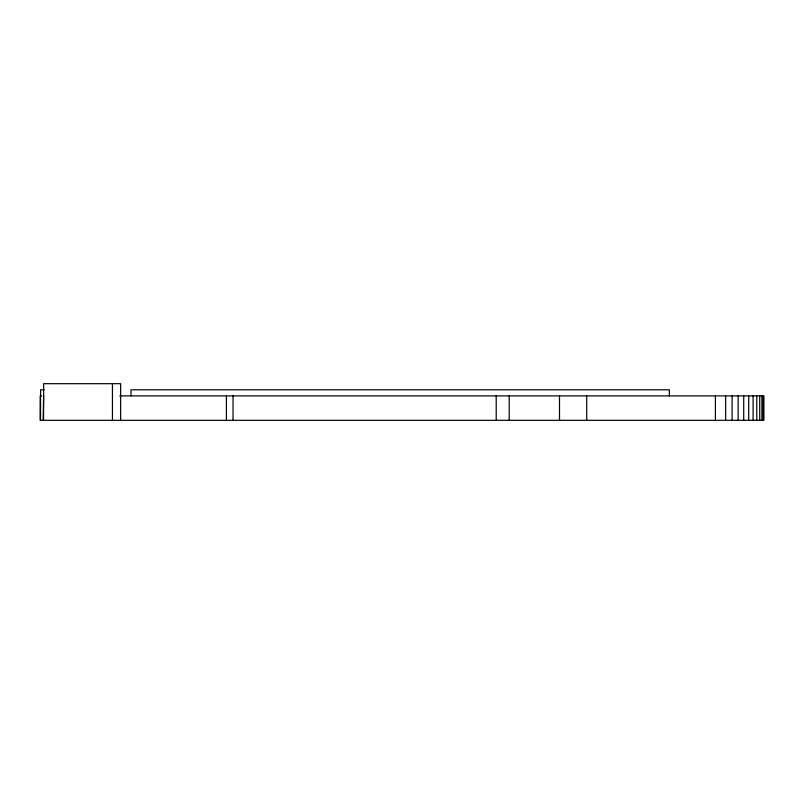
<?xml version="1.0" encoding="UTF-8"?>
<svg xmlns="http://www.w3.org/2000/svg" width="804" height="804" viewBox="0 0 804 804"><rect width="100%" height="100%" fill="white"/><g stroke="black" fill="none" stroke-linecap="round" stroke-linejoin="round"><path stroke-width="1.21" d="M44.21 389.789L40.612 389.789L40.512 420.321M41.637 395.89L40.2 395.89L40.2 420.321L763.8 420.321L763.8 395.89L119.726 395.89M43.647 395.89L43.225 420.321M763.498 395.89L763.498 420.321M763.267 395.89L763.267 420.321M761.901 395.89L761.901 420.321M759.73 395.89L759.73 420.321M756.785 395.89L756.785 420.321M753.097 395.89L753.097 420.321M748.715 395.89L748.715 420.321M743.71 395.89L743.71 420.321M738.152 395.89L738.152 420.321M732.102 395.89L732.102 420.321M725.65 395.89L725.65 420.321M715.399 395.89L715.399 420.321M669.34 395.89L669.34 389.789L131.022 389.789L131.022 395.89M586.719 395.89L586.719 420.321M559.514 395.89L559.514 420.321M509.193 395.89L509.193 420.321M496.209 395.89L496.209 420.321M233.039 395.89L233.039 420.321M226.426 395.89L226.426 420.321M120.63 420.321L120.63 383.679L43.647 383.679L43.537 420.321M112.439 383.679L112.439 420.321"/></g></svg>
